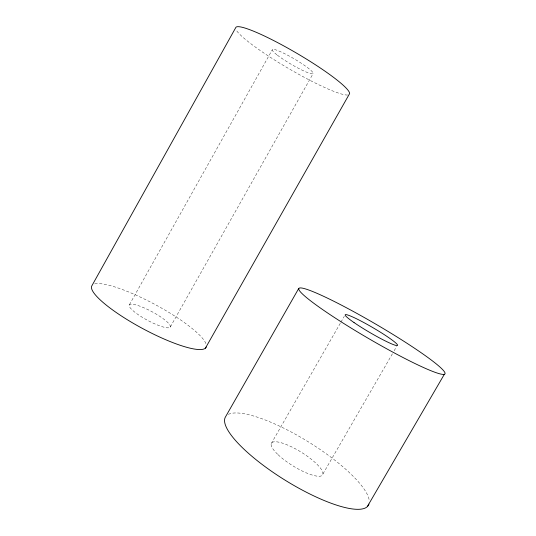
<?xml version="1.0" encoding="UTF-8"?>
<svg xmlns="http://www.w3.org/2000/svg" width="536" height="536" viewBox="0 0 536 536"><rect width="100%" height="100%" fill="white"/><g stroke="black" fill="none" stroke-linecap="round" stroke-linejoin="round"><path stroke-width="0.4" stroke-dasharray="2.68 2.01" d="M129.451 304.689L272.248 49.821M170.227 327.127A23.303 4.844 28.3 0 0 141.765 306.9A23.303 4.844 28.3 0 0 137.27 314.009A23.303 4.844 28.3 0 0 170.227 327.127L313.151 73.519M271.236 443.594L340.534 322.846M340.95 322.129L344.273 316.341M322.994 473.837L392.486 353.66M394.161 350.758L396.673 346.417M228.343 414.395A84.011 22.418 31.8 0 1 306.766 440.873A84.011 22.418 31.8 0 1 369.21 500.229M94.731 283.899A64.889 13.527 28.3 0 1 155.701 304.857A64.889 13.527 28.3 0 1 206.105 344.112M347.683 95.006A65.915 8.65 30.4 0 1 289.42 69.01A65.915 8.65 30.4 0 1 236.235 30.043M278.084 454.716A30.117 8.007 31.8 0 0 321.881 475.613A30.117 8.007 31.8 0 0 291.202 446.676A30.117 8.007 31.8 0 0 278.084 454.716M277.367 55.154A23.664 3.095 30.4 0 0 312.126 73.847A23.664 3.095 30.4 0 0 288.663 55.751A23.664 3.095 30.4 0 0 277.367 55.154"/><path stroke-width="0.8" d="M205.402 348.179L349.633 93.566A65.915 8.65 30.4 0 0 295.899 52.756A65.915 8.65 30.4 0 0 235.947 27.262L91.623 286.231A64.889 13.527 28.3 0 0 144.331 329.452A64.889 13.527 28.3 0 0 206.213 347.013M298.8 288.328L225.509 416.867A84.011 22.418 31.8 0 0 287.276 481.516A84.011 22.418 31.8 0 0 368.929 504.108M367.307 506.62L444.344 374.296A84.654 8.027 30.3 0 0 344.045 306.498A84.654 8.027 30.3 0 0 327.081 312.622A84.654 8.027 30.3 0 0 444.344 374.296M354.048 322.572A30.344 2.868 30.3 0 0 397.069 345.579A30.344 2.868 30.3 0 0 362.885 322.049A30.344 2.868 30.3 0 0 354.048 322.572"/></g></svg>
